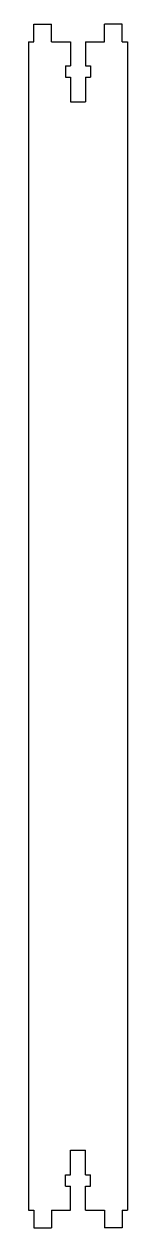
# Model space of a CAD drawing. Header units: millimetres. Extents: x -28 to 0, y -5 to 335.
import ezdxf

# ---------------------------------------------------------------- set-up
doc = ezdxf.new("R2010")
doc.units = ezdxf.units.MM

msp = doc.modelspace()

# ---------------------------------------------------------------- linework, layer by layer
at = {"color": 7, "linetype": 'Continuous', "lineweight": 25}
for p, q in [((-26.5, 330), (-26.5, 335)), ((-26.5, 335), (-21.5, 335)), ((-21.5, 330), (-21.5, 335)), ((-6.5, 330), (-6.5, 335)), ((-1.5, 335), (-6.5, 335)), ((-1.5, 330), (-1.5, 335)), ((-28, 330), (-28, 0)), ((-28, 330), (-26.5, 330)), ((-21.5, 330), (-16.1, 330)), ((-16.1, 330), (-16.1, 323.2)), ((-11.9, 330), (-11.9, 323.2)), ((-11.9, 330), (-6.5, 330)), ((-1.5, 330), (0, 330)), ((0, 330), (0, 0)), ((-17.5, 323.2), (-16.1, 323.2)), ((-17.5, 323.2), (-17.5, 320)), ((-11.9, 323.2), (-10.5, 323.2)), ((-10.5, 323.2), (-10.5, 320)), ((-17.5, 320), (-16.1, 320)), ((-16.1, 320), (-16.1, 313)), ((-11.9, 320), (-11.9, 313)), ((-11.9, 320), (-10.5, 320)), ((-16.1, 313), (-11.9, 313)), ((-16.1, 17), (-11.9, 17)), ((-16.1, 10), (-16.1, 17)), ((-11.9, 10), (-11.9, 17)), ((-17.5, 10), (-16.1, 10)), ((-17.5, 6.8), (-17.5, 10)), ((-17.5, 6.8), (-16.1, 6.8)), ((-16.1, 0), (-16.1, 6.8)), ((-11.9, 10), (-10.5, 10)), ((-11.9, 0), (-11.9, 6.8)), ((-11.9, 6.8), (-10.5, 6.8)), ((-10.5, 6.8), (-10.5, 10)), ((-28, 0), (-26.5, 0)), ((-26.5, 0), (-26.5, -5)), ((-21.5, 0), (-16.1, 0)), ((-21.5, 0), (-21.5, -5)), ((-11.9, 0), (-6.5, 0)), ((-6.5, 0), (-6.5, -5)), ((-1.5, 0), (0, 0)), ((-1.5, 0), (-1.5, -5)), ((-26.5, -5), (-21.5, -5)), ((-1.5, -5), (-6.5, -5))]:
    msp.add_line(p, q, dxfattribs=at)

doc.saveas('drawing.dxf')
